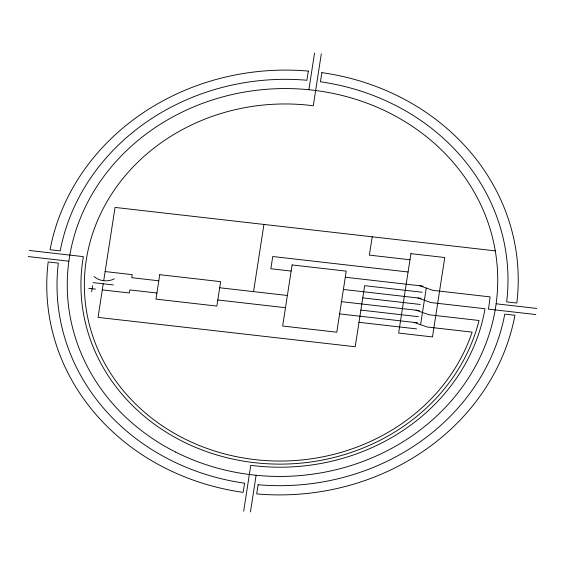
<?xml version="1.0" encoding="UTF-8"?>
<svg xmlns="http://www.w3.org/2000/svg" width="565" height="565" viewBox="0 0 565 565"><rect width="100%" height="100%" fill="white"/><g stroke="black" fill="none" stroke-linecap="round" stroke-linejoin="round"><path stroke-width="0.85" d="M91.671 291.78L92.618 285.671M103.24 283.778L98.042 317.375L355.208 346.748L364.651 285.671L422.175 292.239M103.713 280.72L115.048 207.426L495.293 250.867M253.544 291.625L263.933 224.432M243.685 511.163L250.775 465.327A205.067 184.621 -3.5 0 0 485.024 308.744L430.911 302.565L417.846 297.96M308.878 89.736L314.55 53.061M250.45 511.939L256.122 475.264M321.315 53.837L313.278 105.782A198.23 178.469 -3.5 0 0 88.38 248.897A198.23 178.469 -3.5 0 0 233.797 456.117A198.23 178.469 -3.5 0 0 472.128 332.135L427.133 326.994L414.067 322.396M372.215 236.806L369.376 255.126L409.985 259.766M420.6 324.691L426.271 288.044M408.092 271.984L272.747 256.524L270.854 268.735L291.159 271.059M345.3 277.238L423.121 286.13M29.196 250.457L83.366 256.644A201.649 181.549 -3.5 0 0 244.504 461.294A201.649 181.549 -3.5 0 0 479.056 320.496L429.019 314.776L415.96 310.178M496.119 303.793L536.75 308.441M343.407 289.457L421.229 298.348M28.25 256.559L68.881 261.207M535.804 314.543L488.407 309.133A208.478 187.7 -3.5 0 0 490.074 296.886L432.797 290.346L419.739 285.749M362.765 297.882L420.289 304.457M105.132 271.56L132.203 274.654L131.73 277.705L158.8 280.798M219.7 287.762L287.38 295.488M341.514 301.675L419.343 310.566M360.873 310.1L418.397 316.675M93.091 282.62L113.388 284.937M156.908 293.016L129.837 289.923L129.364 292.981L102.293 289.887M217.815 299.973L285.487 307.706M339.629 313.893L417.45 322.777M88.762 288.341L95.527 289.111M358.987 322.318L416.511 328.887M114.335 278.828A17.091 15.382 -3.5 0 1 94.037 276.511M159.74 274.689L155.961 299.125L216.868 306.082L220.647 281.653L159.74 274.689M244.567 483.202L243.148 492.362A235.824 212.313 -3.5 0 1 48.18 261.948L58.336 263.106A225.569 203.082 -3.5 0 0 244.567 483.202M308.313 71.091L306.901 80.251A225.569 203.082 -3.5 0 0 60.222 250.888L50.066 249.73A235.824 212.313 -3.5 0 1 308.313 71.091M258.099 484.749L256.687 493.909A235.824 212.313 -3.5 0 0 514.934 315.27L504.778 314.112A225.569 203.082 -3.5 0 1 258.099 484.749M292.105 264.95L282.655 326.026L336.789 332.213L346.239 271.136L292.105 264.95M321.852 72.638L320.433 81.798A225.569 203.082 -3.5 0 1 506.664 301.894L516.82 303.052A235.824 212.313 -3.5 0 0 321.852 72.638M410.925 253.657L398.643 333.068L432.479 336.931L444.761 257.527L410.925 253.657M175.637 452.071A215.314 193.852 -3.5 0 0 497.737 279.223A215.314 193.852 -3.5 0 0 174.119 116.206A215.314 193.852 -3.5 0 0 175.637 452.071"/></g></svg>
